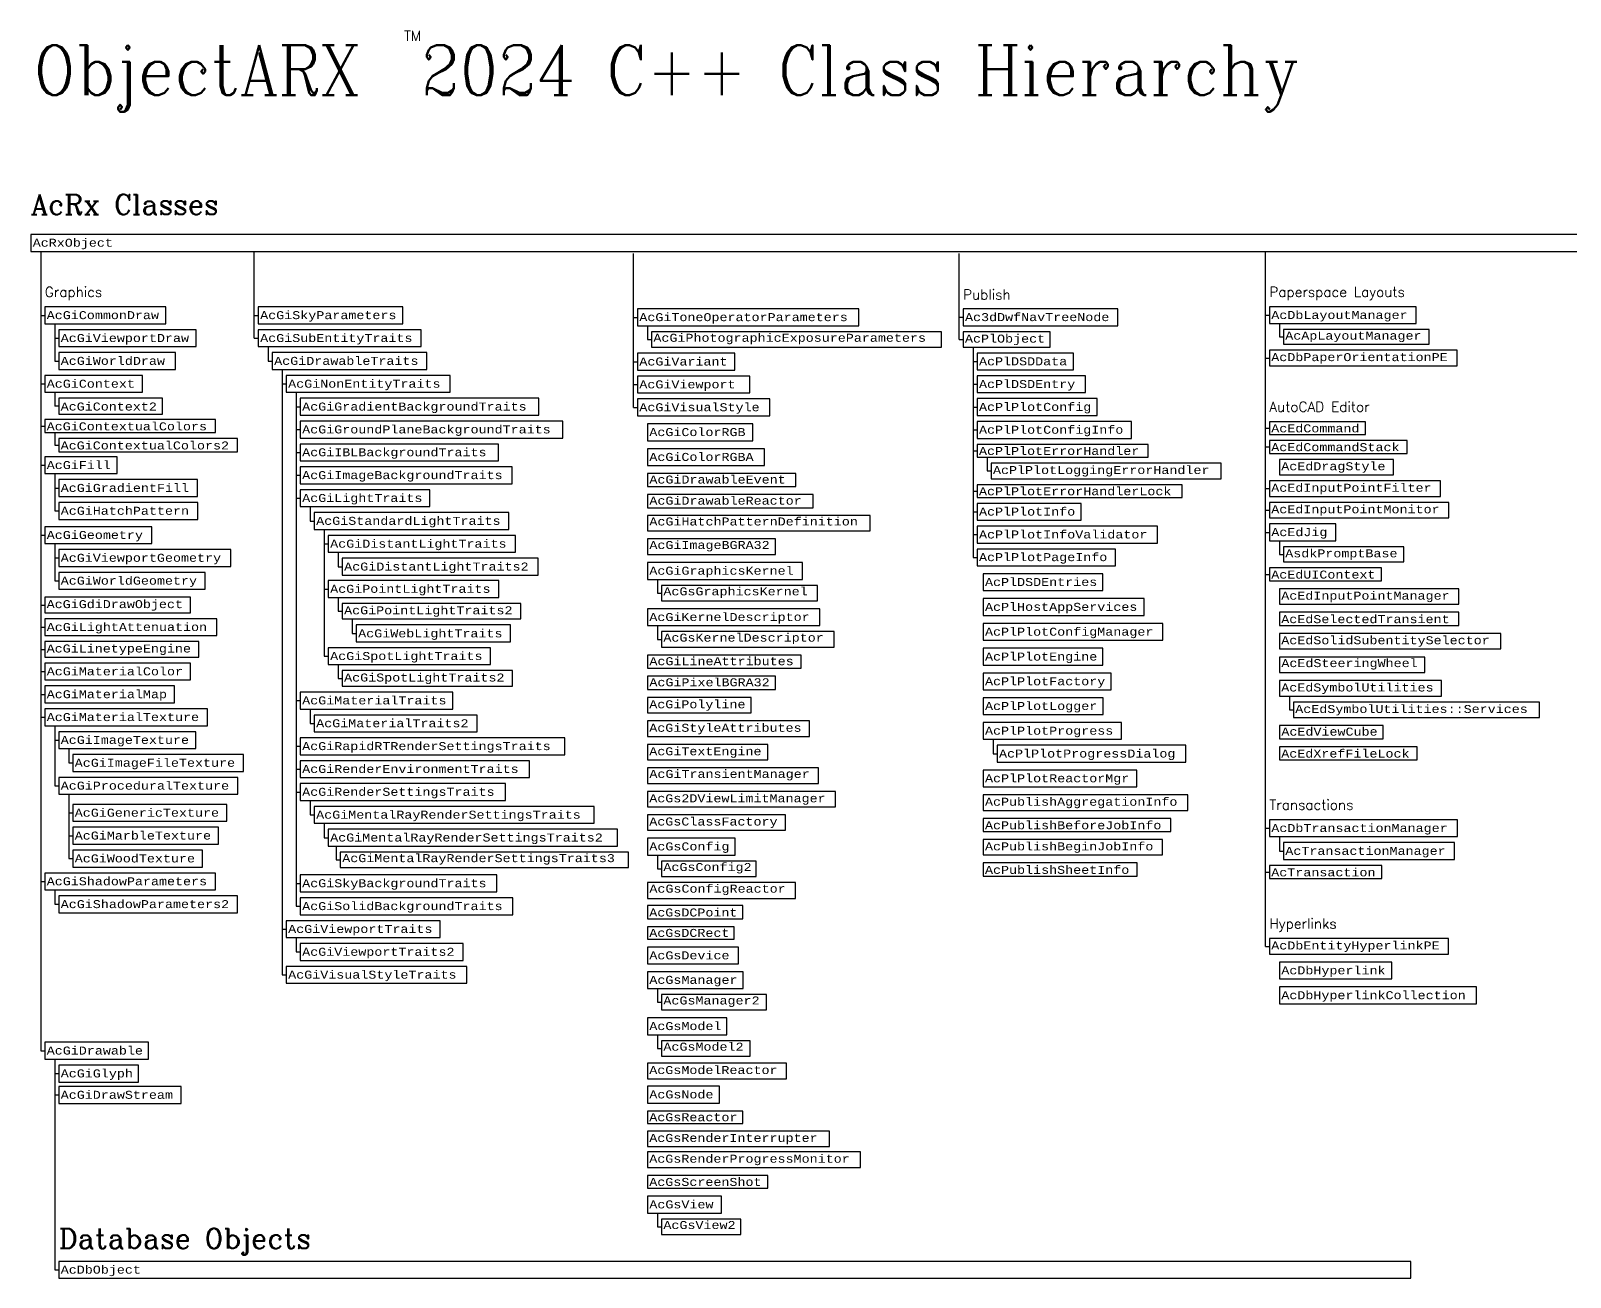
# Model space of a CAD drawing. Header units: inches. Extents: x 349 to 921, y -346 to 10.
# Drawn here: x 349.9 to 426.9, y -52 to 10.3 of the extents above; entities that cross this region are included whole.
import ezdxf
from ezdxf.enums import TextEntityAlignment as Align

# ---------------------------------------------------------------- set-up
doc = ezdxf.new("R2010")
doc.units = ezdxf.units.IN
doc.header["$MEASUREMENT"] = 0
for name, color, linetype in [('ObjectARX 2009 Unmanaged classes', 7, 'Continuous'), ('ObjectARX 2009 Unmanaged classes w .NET Wrappers', 3, 'Continuous'), ('ObjectARX 2010 Unmanaged classes', 7, 'Continuous'), ('ObjectARX 2010 Unmanaged classes w .NET Wrappers', 3, 'Continuous'), ('Unmanaged classes', 7, 'Continuous'), ('Unmanaged classes w .NET Wrappers', 3, 'Continuous')]:
    doc.layers.add(name, color=color, linetype=linetype)
doc.styles.add('Categories', font='romanc.shx', dxfattribs={"height": 0.5})
doc.styles.add('Headings', font='romanc.shx', dxfattribs={"height": 1})
doc.styles.get("Standard").update_dxf_attribs({"font": 'cour.ttf'})
doc.styles.add('Title', font='romanc.shx', dxfattribs={"width": 0.9})
doc.styles.add('Unmanaged', font='cour.ttf', dxfattribs={"height": 0.2})

msp = doc.modelspace()

# ---------------------------------------------------------------- linework, layer by layer
for p, q in [((350.4, -0.743), (350.4, -40.714)), ((361.071, -5.085), (361.071, -0.743)), ((411.623, -35.494), (411.623, -0.743)), ((380.027, -8.547), (380.027, -0.843)), ((396.31, -5.15), (396.31, -0.843)), ((350.4, -3.943), (350.6, -3.943)), ((351.1, -4.364), (351.1, -6.228)), ((361.071, -3.943), (361.271, -3.943)), ((380.027, -4.043), (380.227, -4.043)), ((380.727, -4.464), (380.727, -5.152)), ((396.31, -4.042), (396.51, -4.042)), ((411.623, -3.939), (411.823, -3.939)), ((412.323, -4.357), (412.323, -5.023)), ((351.1, -5.085), (351.3, -5.085)), ((361.071, -5.085), (361.271, -5.085)), ((380.727, -5.152), (380.927, -5.152)), ((396.31, -5.15), (396.51, -5.15)), ((412.323, -5.023), (412.523, -5.023)), ((361.771, -5.507), (361.771, -6.228)), ((397.01, -5.538), (397.01, -16.046)), ((411.623, -6.077), (411.823, -6.077)), ((351.1, -6.228), (351.3, -6.228)), ((361.771, -6.228), (361.971, -6.228)), ((362.471, -6.65), (362.471, -36.918)), ((380.027, -6.261), (380.227, -6.261)), ((397.01, -6.255), (397.21, -6.255)), ((350.4, -7.371), (350.6, -7.371)), ((362.471, -7.371), (362.671, -7.371)), ((380.027, -7.404), (380.227, -7.404)), ((397.01, -7.391), (397.21, -7.391)), ((351.1, -7.792), (351.1, -8.487)), ((363.171, -7.792), (363.171, -33.49)), ((351.3, -8.487), (351.1, -8.487)), ((363.171, -8.514), (363.371, -8.514)), ((380.027, -8.547), (380.227, -8.547)), ((397.01, -8.53), (397.21, -8.53)), ((350.4, -9.478), (350.6, -9.478)), ((351.1, -9.805), (351.1, -10.433)), ((363.171, -9.656), (363.371, -9.656)), ((397.01, -9.673), (397.21, -9.673)), ((411.623, -9.584), (411.823, -9.584)), ((351.1, -10.433), (351.3, -10.433)), ((397.01, -10.714), (397.21, -10.714)), ((411.623, -10.525), (411.823, -10.525)), ((350.4, -11.438), (350.6, -11.438)), ((363.171, -10.799), (363.371, -10.799)), ((397.71, -11.035), (397.71, -11.722)), ((351.1, -11.859), (351.1, -13.723)), ((363.171, -11.942), (363.371, -11.942)), ((397.71, -11.722), (397.91, -11.722)), ((351.1, -12.58), (351.3, -12.58)), ((397.01, -12.73), (397.21, -12.73)), ((411.623, -12.608), (411.823, -12.608)), ((351.1, -13.723), (351.3, -13.723)), ((363.171, -13.085), (363.371, -13.085)), ((363.871, -13.506), (363.871, -14.227)), ((397.01, -13.768), (397.21, -13.768)), ((411.623, -13.683), (411.823, -13.683)), ((363.871, -14.227), (364.071, -14.227)), ((350.4, -14.932), (350.6, -14.932)), ((351.1, -15.354), (351.1, -17.218)), ((364.571, -14.649), (364.571, -20.988)), ((364.571, -15.37), (364.771, -15.37)), ((397.01, -14.907), (397.21, -14.907)), ((411.623, -14.793), (411.823, -14.793)), ((412.323, -15.214), (412.323, -15.894)), ((351.1, -16.075), (351.3, -16.075)), ((365.271, -15.791), (365.271, -16.513)), ((397.01, -16.046), (397.21, -16.046)), ((412.323, -15.894), (412.523, -15.894)), ((365.271, -16.513), (365.471, -16.513)), ((411.623, -16.895), (411.823, -16.895)), ((351.1, -17.218), (351.3, -17.218)), ((364.571, -17.627), (364.771, -17.627)), ((381.227, -17.143), (381.227, -17.831)), ((350.4, -18.427), (350.6, -18.427)), ((365.271, -18.048), (365.271, -18.736)), ((381.227, -17.831), (381.427, -17.831)), ((365.271, -18.736), (365.471, -18.736)), ((365.971, -19.123), (365.971, -19.845)), ((350.4, -19.536), (350.6, -19.536)), ((365.971, -19.845), (366.171, -19.845)), ((381.227, -19.457), (381.227, -20.145)), ((350.4, -20.645), (350.6, -20.645)), ((381.227, -20.145), (381.427, -20.145)), ((364.571, -20.988), (364.771, -20.988)), ((365.271, -21.409), (365.271, -22.097)), ((350.4, -21.754), (350.6, -21.754)), ((365.271, -22.097), (365.471, -22.097)), ((350.4, -22.897), (350.6, -22.897)), ((412.823, -22.982), (412.823, -23.669)), ((363.171, -23.206), (363.371, -23.206)), ((363.871, -23.627), (363.871, -24.348)), ((412.823, -23.669), (413.023, -23.669)), ((350.4, -24.039), (350.6, -24.039)), ((351.1, -24.461), (351.1, -27.468)), ((363.871, -24.348), (364.071, -24.348)), ((351.1, -25.182), (351.3, -25.182)), ((398.01, -25.142), (398.01, -25.863)), ((351.8, -25.604), (351.8, -26.325)), ((363.171, -25.491), (363.371, -25.491)), ((398.01, -25.863), (398.21, -25.863)), ((351.8, -26.325), (352, -26.325)), ((363.171, -26.634), (363.371, -26.634)), ((351.1, -27.468), (351.3, -27.468)), ((351.8, -27.889), (351.8, -31.106)), ((363.171, -27.777), (363.371, -27.777)), ((363.871, -28.198), (363.871, -28.919)), ((351.8, -28.821), (352, -28.821)), ((363.871, -28.919), (364.071, -28.919)), ((351.8, -29.964), (352, -29.964)), ((364.571, -29.341), (364.571, -30.062)), ((411.623, -29.588), (411.823, -29.588)), ((412.323, -30.009), (412.323, -30.731)), ((364.571, -30.062), (364.771, -30.062)), ((365.171, -30.483), (365.171, -31.171)), ((412.323, -30.731), (412.523, -30.731)), ((351.8, -31.106), (352, -31.106)), ((365.171, -31.171), (365.371, -31.171)), ((381.227, -30.927), (381.227, -31.614)), ((350.4, -32.249), (350.6, -32.249)), ((381.227, -31.614), (381.427, -31.614)), ((411.623, -31.779), (411.823, -31.779)), ((351.1, -32.671), (351.1, -33.392)), ((363.171, -32.348), (363.371, -32.348)), ((351.1, -33.392), (351.3, -33.392)), ((363.171, -33.49), (363.371, -33.49)), ((362.471, -34.633), (362.671, -34.633)), ((363.171, -35.054), (363.171, -35.776)), ((363.171, -35.776), (363.371, -35.776)), ((411.623, -35.494), (411.823, -35.494)), ((362.471, -36.918), (362.671, -36.918)), ((381.227, -37.6), (381.227, -38.288)), ((381.227, -38.288), (381.427, -38.288)), ((381.227, -39.911), (381.227, -40.599)), ((350.4, -40.714), (350.6, -40.714)), ((381.227, -40.599), (381.427, -40.599)), ((351.1, -41.135), (351.1, -51.668)), ((351.1, -41.856), (351.3, -41.856)), ((351.1, -42.926), (351.3, -42.926)), ((381.227, -48.827), (381.227, -49.515)), ((381.227, -49.515), (381.427, -49.515)), ((351.1, -51.668), (351.3, -51.668))]:
    msp.add_line(p, q)
for points in [[(349.9, 0.1), (349.9, -0.743), (502.25, -0.743), (502.261, 0.1)], [(350.6, -3.521), (350.6, -4.364), (356.651, -4.364), (356.651, -3.521)], [(361.271, -3.521), (361.271, -4.364), (368.505, -4.364), (368.505, -3.521)], [(380.227, -3.622), (380.227, -4.464), (391.29, -4.464), (391.29, -3.622)], [(396.51, -3.622), (396.51, -4.462), (404.239, -4.462), (404.239, -3.622)], [(411.823, -3.521), (411.823, -4.357), (419.157, -4.357), (419.157, -3.521)], [(351.3, -4.664), (351.3, -5.507), (358.175, -5.507), (358.175, -4.664)], [(361.271, -4.664), (361.271, -5.507), (369.417, -5.507), (369.417, -4.664)], [(380.927, -4.764), (380.927, -5.54), (395.425, -5.54), (395.425, -4.764)], [(396.51, -4.762), (396.51, -5.538), (400.856, -5.538), (400.856, -4.762)], [(412.523, -4.657), (412.523, -5.389), (419.82, -5.389), (419.82, -4.657)], [(351.3, -5.807), (351.3, -6.65), (357.141, -6.65), (357.141, -5.807)], [(361.971, -5.807), (361.971, -6.65), (369.696, -6.65), (369.696, -5.807)], [(380.227, -5.84), (380.227, -6.682), (385.103, -6.682), (385.103, -5.84)], [(397.21, -5.838), (397.21, -6.673), (402.036, -6.673), (402.036, -5.838)], [(411.823, -5.689), (411.823, -6.464), (421.207, -6.464), (421.207, -5.689)], [(350.6, -6.95), (350.6, -7.792), (355.478, -7.792), (355.478, -6.95)], [(362.671, -6.95), (362.671, -7.792), (370.863, -7.792), (370.863, -6.95)], [(380.227, -6.982), (380.227, -7.825), (385.842, -7.825), (385.842, -6.982)], [(397.21, -6.973), (397.21, -7.809), (402.623, -7.809), (402.623, -6.973)], [(351.3, -8.092), (351.3, -8.883), (356.486, -8.883), (356.486, -8.092)], [(363.371, -8.092), (363.371, -8.935), (375.297, -8.935), (375.297, -8.092)], [(380.227, -8.125), (380.227, -8.968), (386.853, -8.968), (386.853, -8.125)], [(397.21, -8.109), (397.21, -8.952), (403.214, -8.952), (403.214, -8.109)], [(350.6, -9.151), (350.6, -9.805), (359.127, -9.805), (359.127, -9.151)], [(363.371, -9.235), (363.371, -10.078), (376.503, -10.078), (376.503, -9.235)], [(380.727, -9.368), (380.727, -10.211), (385.997, -10.211), (385.997, -9.368)], [(397.21, -9.252), (397.21, -10.094), (404.932, -10.094), (404.932, -9.252)], [(411.823, -9.264), (411.823, -9.905), (416.627, -9.905), (416.627, -9.264)], [(351.3, -10.105), (351.3, -10.76), (360.234, -10.76), (360.234, -10.105)], [(363.371, -10.378), (363.371, -11.221), (373.282, -11.221), (373.282, -10.378)], [(380.727, -10.611), (380.727, -11.453), (386.575, -11.453), (386.575, -10.611)], [(397.21, -10.394), (397.21, -11.035), (405.769, -11.035), (405.769, -10.394)], [(411.823, -10.205), (411.823, -10.845), (418.72, -10.845), (418.72, -10.205)], [(350.6, -11.016), (350.6, -11.859), (354.221, -11.859), (354.221, -11.016)], [(363.371, -11.521), (363.371, -12.363), (373.967, -12.363), (373.967, -11.521)], [(397.91, -11.335), (397.91, -12.11), (409.41, -12.11), (409.41, -11.335)], [(412.323, -11.145), (412.323, -11.92), (418.028, -11.92), (418.028, -11.145)], [(351.3, -12.159), (351.3, -13.002), (358.235, -13.002), (358.235, -12.159)], [(380.727, -11.853), (380.727, -12.508), (388.144, -12.508), (388.144, -11.853)], [(411.823, -12.22), (411.823, -12.996), (420.381, -12.996), (420.381, -12.22)], [(363.371, -12.663), (363.371, -13.506), (369.851, -13.506), (369.851, -12.663)], [(380.727, -12.908), (380.727, -13.563), (389.009, -13.563), (389.009, -12.908)], [(397.21, -12.41), (397.21, -13.05), (407.469, -13.05), (407.469, -12.41)], [(351.3, -13.302), (351.3, -14.145), (358.258, -14.145), (358.258, -13.302)], [(364.071, -13.806), (364.071, -14.649), (373.794, -14.649), (373.794, -13.806)], [(397.21, -13.35), (397.21, -14.186), (402.409, -14.186), (402.409, -13.35)], [(411.823, -13.296), (411.823, -14.071), (420.801, -14.071), (420.801, -13.296)], [(350.6, -14.511), (350.6, -15.354), (355.944, -15.354), (355.944, -14.511)], [(380.727, -13.949), (380.727, -14.725), (391.861, -14.725), (391.861, -13.949)], [(397.21, -14.486), (397.21, -15.329), (406.231, -15.329), (406.231, -14.486)], [(411.823, -14.371), (411.823, -15.214), (415.145, -15.214), (415.145, -14.371)], [(364.771, -14.949), (364.771, -15.791), (374.137, -15.791), (374.137, -14.949)], [(380.727, -15.125), (380.727, -15.9), (387.139, -15.9), (387.139, -15.125)], [(351.3, -15.654), (351.3, -16.496), (359.895, -16.496), (359.895, -15.654)], [(365.471, -16.091), (365.471, -16.934), (375.265, -16.934), (375.265, -16.091)], [(397.21, -15.629), (397.21, -16.464), (404.134, -16.464), (404.134, -15.629)], [(412.523, -15.514), (412.523, -16.275), (418.545, -16.275), (418.545, -15.514)], [(351.3, -16.796), (351.3, -17.639), (358.611, -17.639), (358.611, -16.796)], [(380.727, -16.3), (380.727, -17.143), (388.478, -17.143), (388.478, -16.3)], [(397.51, -16.864), (397.51, -17.707), (403.503, -17.707), (403.503, -16.864)], [(411.823, -16.575), (411.823, -17.215), (417.429, -17.215), (417.429, -16.575)], [(364.771, -17.205), (364.771, -18.048), (373.308, -18.048), (373.308, -17.205)], [(381.427, -17.443), (381.427, -18.218), (389.237, -18.218), (389.237, -17.443)], [(412.323, -17.615), (412.323, -18.391), (421.301, -18.391), (421.301, -17.615)], [(350.6, -18.039), (350.6, -18.814), (357.887, -18.814), (357.887, -18.039)], [(365.471, -18.348), (365.471, -19.123), (374.405, -19.123), (374.405, -18.348)], [(397.51, -18.107), (397.51, -18.95), (405.569, -18.95), (405.569, -18.107)], [(350.6, -19.114), (350.6, -19.957), (359.196, -19.957), (359.196, -19.114)], [(380.727, -18.614), (380.727, -19.457), (389.353, -19.457), (389.353, -18.614)], [(412.323, -18.791), (412.323, -19.445), (421.291, -19.445), (421.291, -18.791)], [(366.171, -19.423), (366.171, -20.266), (373.88, -20.266), (373.88, -19.423)], [(381.427, -19.757), (381.427, -20.533), (390.073, -20.533), (390.073, -19.757)], [(397.51, -19.35), (397.51, -20.192), (406.504, -20.192), (406.504, -19.35)], [(412.323, -19.845), (412.323, -20.621), (423.402, -20.621), (423.402, -19.845)], [(350.6, -20.257), (350.6, -21.033), (358.303, -21.033), (358.303, -20.257)], [(364.771, -20.566), (364.771, -21.409), (372.891, -21.409), (372.891, -20.566)], [(397.51, -20.592), (397.51, -21.435), (403.501, -21.435), (403.501, -20.592)], [(350.6, -21.333), (350.6, -22.175), (357.879, -22.175), (357.879, -21.333)], [(380.727, -20.936), (380.727, -21.591), (388.413, -21.591), (388.413, -20.936)], [(412.323, -21.031), (412.323, -21.806), (419.597, -21.806), (419.597, -21.031)], [(365.471, -21.709), (365.471, -22.484), (373.984, -22.484), (373.984, -21.709)], [(380.727, -21.991), (380.727, -22.646), (387.139, -22.646), (387.139, -21.991)], [(397.51, -21.835), (397.51, -22.671), (403.912, -22.671), (403.912, -21.835)], [(412.323, -22.206), (412.323, -22.982), (420.429, -22.982), (420.429, -22.206)], [(350.6, -22.475), (350.6, -23.318), (357.085, -23.318), (357.085, -22.475)], [(363.371, -22.784), (363.371, -23.627), (371.002, -23.627), (371.002, -22.784)], [(380.727, -23.046), (380.727, -23.821), (385.909, -23.821), (385.909, -23.046)], [(397.51, -23.071), (397.51, -23.906), (403.509, -23.906), (403.509, -23.071)], [(350.6, -23.618), (350.6, -24.461), (358.736, -24.461), (358.736, -23.618)], [(413.023, -23.282), (413.023, -24.057), (425.331, -24.057), (425.331, -23.282)], [(364.071, -23.927), (364.071, -24.77), (372.217, -24.77), (372.217, -23.927)], [(380.727, -24.221), (380.727, -24.997), (388.833, -24.997), (388.833, -24.221)], [(397.51, -24.306), (397.51, -25.142), (404.437, -25.142), (404.437, -24.306)], [(412.323, -24.457), (412.323, -25.112), (417.505, -25.112), (417.505, -24.457)], [(351.3, -24.761), (351.3, -25.604), (358.154, -25.604), (358.154, -24.761)], [(363.371, -25.07), (363.371, -25.912), (376.603, -25.912), (376.603, -25.07)], [(380.727, -25.397), (380.727, -26.172), (386.749, -26.172), (386.749, -25.397)], [(352, -25.904), (352, -26.746), (360.537, -26.746), (360.537, -25.904)], [(398.21, -25.442), (398.21, -26.285), (407.651, -26.285), (407.651, -25.442)], [(412.323, -25.512), (412.323, -26.166), (419.22, -26.166), (419.22, -25.512)], [(363.371, -26.212), (363.371, -27.055), (374.839, -27.055), (374.839, -26.212)], [(380.727, -26.572), (380.727, -27.347), (389.285, -27.347), (389.285, -26.572)], [(397.51, -26.685), (397.51, -27.52), (405.197, -27.52), (405.197, -26.685)], [(351.3, -27.046), (351.3, -27.889), (360.248, -27.889), (360.248, -27.046)], [(363.371, -27.355), (363.371, -28.198), (373.625, -28.198), (373.625, -27.355)], [(352, -28.4), (352, -29.242), (359.701, -29.242), (359.701, -28.4)], [(380.727, -27.747), (380.727, -28.523), (390.125, -28.523), (390.125, -27.747)], [(397.51, -27.92), (397.51, -28.695), (407.739, -28.695), (407.739, -27.92)], [(364.071, -28.498), (364.071, -29.341), (378.066, -29.341), (378.066, -28.498)], [(380.727, -28.923), (380.727, -29.684), (387.625, -29.684), (387.625, -28.923)], [(397.51, -29.095), (397.51, -29.75), (406.899, -29.75), (406.899, -29.095)], [(411.823, -29.166), (411.823, -30.009), (421.226, -30.009), (421.226, -29.166)], [(352, -29.542), (352, -30.385), (359.286, -30.385), (359.286, -29.542)], [(364.771, -29.641), (364.771, -30.483), (379.227, -30.483), (379.227, -29.641)], [(352, -30.685), (352, -31.528), (358.482, -31.528), (358.482, -30.685)], [(365.371, -30.783), (365.371, -31.559), (379.781, -31.559), (379.781, -30.783)], [(380.727, -30.084), (380.727, -30.927), (385.122, -30.927), (385.122, -30.084)], [(397.51, -30.15), (397.51, -30.926), (406.479, -30.926), (406.479, -30.15)], [(412.523, -30.309), (412.523, -31.152), (421.082, -31.152), (421.082, -30.309)], [(381.427, -31.227), (381.427, -32.002), (386.159, -32.002), (386.159, -31.227)], [(397.51, -31.326), (397.51, -31.98), (405.218, -31.98), (405.218, -31.326)], [(411.823, -31.452), (411.823, -32.107), (417.439, -32.107), (417.439, -31.452)], [(350.6, -31.828), (350.6, -32.671), (359.135, -32.671), (359.135, -31.828)], [(363.371, -31.926), (363.371, -32.769), (373.201, -32.769), (373.201, -31.926)], [(380.727, -32.309), (380.727, -33.098), (388.139, -33.098), (388.139, -32.309)], [(351.3, -32.971), (351.3, -33.813), (360.229, -33.813), (360.229, -32.971)], [(363.371, -33.069), (363.371, -33.912), (374.005, -33.912), (374.005, -33.069)], [(380.727, -33.457), (380.727, -34.111), (385.493, -34.111), (385.493, -33.457)], [(362.671, -34.212), (362.671, -35.054), (370.372, -35.054), (370.372, -34.212)], [(380.727, -34.511), (380.727, -35.132), (385.073, -35.132), (385.073, -34.511)], [(363.371, -35.354), (363.371, -36.197), (371.517, -36.197), (371.517, -35.354)], [(411.823, -35.107), (411.823, -35.882), (420.786, -35.882), (420.786, -35.107)], [(380.727, -35.532), (380.727, -36.375), (385.29, -36.375), (385.29, -35.532)], [(362.671, -36.497), (362.671, -37.34), (371.695, -37.34), (371.695, -36.497)], [(380.727, -36.775), (380.727, -37.6), (385.507, -37.6), (385.507, -36.775)], [(412.323, -36.282), (412.323, -37.125), (417.948, -37.125), (417.948, -36.282)], [(412.323, -37.525), (412.323, -38.368), (422.183, -38.368), (422.183, -37.525)], [(381.427, -37.9), (381.427, -38.676), (386.684, -38.676), (386.684, -37.9)], [(380.727, -39.076), (380.727, -39.911), (384.695, -39.911), (384.695, -39.076)], [(350.6, -40.292), (350.6, -41.135), (355.787, -41.135), (355.787, -40.292)], [(381.427, -40.211), (381.427, -40.987), (385.861, -40.987), (385.861, -40.211)], [(351.3, -41.435), (351.3, -42.278), (355.28, -42.278), (355.28, -41.435)], [(380.727, -41.335), (380.727, -42.11), (387.677, -42.11), (387.677, -41.335)], [(351.3, -42.504), (351.3, -43.347), (357.412, -43.347), (357.412, -42.504)], [(380.727, -42.492), (380.727, -43.328), (384.334, -43.328), (384.334, -42.492)], [(380.727, -43.728), (380.727, -44.348), (385.503, -44.348), (385.503, -43.728)], [(380.727, -44.729), (380.727, -45.504), (389.833, -45.504), (389.833, -44.729)], [(380.727, -45.769), (380.727, -46.544), (391.386, -46.544), (391.386, -45.769)], [(380.727, -46.944), (380.727, -47.585), (386.753, -47.585), (386.753, -46.944)], [(380.727, -47.985), (380.727, -48.827), (384.425, -48.827), (384.425, -47.985)], [(381.427, -49.127), (381.427, -49.903), (385.401, -49.903), (385.401, -49.127)], [(351.3, -51.247), (351.3, -52.09), (418.9, -52.09), (418.9, -51.247)]]:
    msp.add_lwpolyline(points, close=True)

# ---------------------------------------------------------------- texts
at = {"color": 7, "style": 'Categories'}
msp.add_text('TM', height=0.5, dxfattribs=at).set_placement((368.986, 10.035), align=Align.MIDDLE_CENTER)
at = {"color": 7, "style": 'Title', "width": 0.9}
msp.add_text('ObjectARX  2024 C++ Class Hierarchy', height=2.5, dxfattribs=at).set_placement((350.028, 7.063))
at = {"color": 7, "insert": (349.9, 2.1), "char_height": 1, "width": 119.19657, "attachment_point": 1, "style": 'Headings'}
msp.add_mtext('AcRx Classes', dxfattribs=at)
at = {"color": 1, "char_height": 0.5, "attachment_point": 1, "style": 'Categories'}
for s, insert, width in [('Graphics', (350.6, -2.521), 6.05077), ('Publish', (396.51, -2.654), 4.34598), ('Paperspace Layouts', (411.823, -2.521), 8.77697), ('AutoCAD Editor', (411.823, -8.264), 7.76349), ('Transactions', (411.823, -28.166), 7.50632), ('Hyperlinks', (411.823, -34.107), 8.96376)]:
    msp.add_mtext(s, dxfattribs=dict(at, insert=insert, width=width))
at = {"insert": (351.3, -49.602), "char_height": 1, "width": 48.60491, "attachment_point": 1, "style": 'Headings'}
msp.add_mtext('Database Objects', dxfattribs=at)
at = {"layer": 'ObjectARX 2009 Unmanaged classes', "char_height": 0.4, "attachment_point": 1}
for s, insert in [('{\\Fcourier new|c0;AcGsKernelDescriptor}', (381.527, -19.857)), ('{\\Fcourier new;AcGiLineAttributes}', (380.827, -21.036)), ('{\\Fcourier new;AcEdSteeringWheel}', (412.423, -21.131)), ('{\\Fcourier new;AcGiPixelBGRA32}', (380.827, -22.091)), ('{\\Fcourier new;AcEdViewCube}', (412.423, -24.557)), ('{\\Fcourier new;AcGiMentalRayRenderSettingsTraits3}', (365.471, -30.883)), ('{\\Fcourier new;AcGsConfig2}', (381.527, -31.327))]:
    msp.add_mtext(s, dxfattribs=dict(at, insert=insert))
at = {"layer": 'ObjectARX 2009 Unmanaged classes w .NET Wrappers'}
for s, p in [('AcGiGraphicsKernel', (380.824, -16.912)), ('AcGiKernelDescriptor ', (380.824, -19.226))]:
    msp.add_text(s, height=0.4, dxfattribs=at).set_placement(p)
at = {"layer": 'ObjectARX 2009 Unmanaged classes w .NET Wrappers', "char_height": 0.4, "attachment_point": 1}
for s, insert in [('{\\Fcourier new;AcGiImageBGRA32}', (380.827, -15.225)), ('{\\Fcourier new;AcGiTransientManager}', (380.827, -26.672))]:
    msp.add_mtext(s, dxfattribs=dict(at, insert=insert))
at = {"layer": 'ObjectARX 2010 Unmanaged classes', "style": 'Unmanaged'}
msp.add_text('AcEdSelectedTransient', height=0.4, dxfattribs=at).set_placement((412.417, -19.334))
at = {"layer": 'ObjectARX 2010 Unmanaged classes w .NET Wrappers', "style": 'Unmanaged'}
for s, p in [('AcGiGdiDrawObject', (350.694, -18.582)), ('AcGiPolyline', (380.821, -23.589))]:
    msp.add_text(s, height=0.4, dxfattribs=at).set_placement(p)
at = {"layer": 'Unmanaged classes', "style": 'Unmanaged'}
for s, p in [('AcPlObject', (396.605, -5.306)), ('AcApLayoutManager', (412.617, -5.157)), ('AcGiContext2', (351.394, -8.702)), ('AcGiContextualColors', (350.694, -9.694)), ('AcEdCommand', (411.917, -9.793)), ('AcGiContextualColors2', (351.394, -10.649)), ('AcPlPlotErrorHandler', (397.305, -10.923)), ('AcEdCommandStack', (411.917, -10.734)), ('AcPlPlotLoggingErrorHandler', (398.005, -11.878)), ('AcEdDragStyle', (412.417, -11.688)), ('AcPlPlotErrorHandlerLock', (397.305, -12.939)), ('AcEdInputPointFilter', (411.917, -12.764)), ('AcEdInputPointMonitor', (411.917, -13.839)), ('AsdkPromptBase', (412.617, -16.043)), ('AcEdUIContext', (411.917, -17.104)), ('AcEdInputPointManager', (412.417, -18.159)), ('AcEdSolidSubentitySelector', (412.417, -20.389)), ('AcGiLinetypeEngine', (350.694, -20.801)), ('AcEdSymbolUtilities', (412.417, -22.75)), ('AcEdSymbolUtilities::Services', (413.117, -23.825)), ('AcGiStyleAttributes', (380.821, -24.765)), ('AcGiTextEngine', (380.821, -25.94)), ('AcGs2DViewLimitManager', (380.821, -28.291)), ('AcPublishAggregationInfo', (397.605, -28.463)), ('AcGsClassFactory', (380.821, -29.452)), ('AcPublishBeforeJobInfo', (397.605, -29.639)), ('AcPublishBeginJobInfo', (397.605, -30.694)), ('AcPublishSheetInfo', (397.605, -31.869)), ('AcTransaction', (411.917, -31.995)), ('AcGsDCPoint', (380.821, -34)), ('AcGsDCRect', (380.821, -35.021)), ('AcDbEntityHyperlinkPE', (411.917, -35.65)), ('AcGsModelReactor', (380.821, -41.878)), ('AcGsReactor', (380.821, -44.237)), ('AcGsRenderInterrupter', (380.821, -45.272)), ('AcGsRenderProgressMonitor', (380.821, -46.312)), ('AcGsScreenShot', (380.821, -47.473))]:
    msp.add_text(s, height=0.4, dxfattribs=at).set_placement(p)
at = {"layer": 'Unmanaged classes', "char_height": 0.4, "attachment_point": 1}
for s, insert in [('{\\Fcourier new|c0;AcGiDrawableEvent}', (380.827, -11.953)), ('{\\Fcourier new|c0;AcGiDrawableReactor}', (380.827, -13.008)), ('{\\Fcourier new|c0;AcGsGraphicsKernel}', (381.527, -17.543)), ('{\\Fcourier new|c0;AcGsConfigReactor}', (380.827, -32.409))]:
    msp.add_mtext(s, dxfattribs=dict(at, insert=insert))
at = {"layer": 'Unmanaged classes', "char_height": 0.4, "attachment_point": 1, "style": 'Unmanaged'}
for s, insert in [('{\\Fcourier new|c0;AcGsModel2}', (381.527, -40.311)), ('{\\Fcourier new|c0;AcGsView2}', (381.527, -49.227))]:
    msp.add_mtext(s, dxfattribs=dict(at, insert=insert))
at = {"layer": 'Unmanaged classes w .NET Wrappers', "style": 'Unmanaged'}
for s, p in [('AcRxObject', (349.997, -0.512)), ('AcGiCommonDraw', (350.697, -4.133)), ('AcGiSkyParameters', (361.368, -4.133)), ('AcGiToneOperatorParameters', (380.324, -4.233)), ('Ac3dDwfNavTreeNode', (396.607, -4.231)), ('AcDbLayoutManager', (411.92, -4.126)), ('AcGiViewportDraw', (351.397, -5.276)), ('AcGiSubEntityTraits', (361.368, -5.276)), ('AcGiWorldDraw', (351.397, -6.419)), ('AcGiDrawableTraits', (362.068, -6.419)), ('AcGiVariant', (380.324, -6.451)), ('AcPlDSDData', (397.307, -6.442)), ('AcDbPaperOrientationPE', (411.917, -6.232)), ('AcGiContext', (350.697, -7.561)), ('AcGiNonEntityTraits', (362.768, -7.561)), ('AcGiViewport', (380.324, -7.594)), ('AcPlDSDEntry', (397.307, -7.578)), ('AcGiGradientBackgroundTraits', (363.468, -8.704)), ('AcGiVisualStyle', (380.324, -8.737)), ('AcPlPlotConfig', (397.307, -8.721)), ('AcGiGroundPlaneBackgroundTraits', (363.468, -9.847)), ('AcGiColorRGB', (380.824, -9.98)), ('AcPlPlotConfigInfo', (397.307, -9.863)), ('AcGiIBLBackgroundTraits', (363.468, -10.989)), ('AcGiFill', (350.697, -11.628)), ('AcGiColorRGBA', (380.824, -11.222)), ('AcGiImageBackgroundTraits', (363.468, -12.132)), ('AcGiGradientFill', (351.397, -12.771)), ('AcGiLightTraits', (363.468, -13.275)), ('AcGiHatchPattern', (351.397, -13.914)), ('AcPlPlotInfo', (397.307, -13.955)), ('AcGiStandardLightTraits', (364.168, -14.418)), ('AcEdJig', (411.92, -14.983)), ('AcGiGeometry', (350.697, -15.123)), ('AcGiDistantLightTraits', (364.868, -15.56)), ('AcPlPlotInfoValidator', (397.307, -15.098)), ('AcGiViewportGeometry', (351.397, -16.265)), ('AcPlPlotPageInfo', (397.307, -16.233)), ('AcGiDistantLightTraits2', (365.568, -16.703)), ('AcGiWorldGeometry', (351.397, -17.408)), ('AcGiPointLightTraits', (364.868, -17.817)), ('AcPlDSDEntries', (397.607, -17.476)), ('AcGiPointLightTraits2', (365.565, -18.891)), ('AcPlHostAppServices', (397.607, -18.719)), ('AcGiLightAttenuation', (350.697, -19.726)), ('AcGiWebLightTraits', (366.268, -20.045)), ('AcPlPlotConfigManager', (397.607, -19.961)), ('AcGiSpotLightTraits', (364.868, -21.178)), ('AcPlPlotEngine', (397.607, -21.204)), ('AcGiMaterialColor', (350.697, -21.944)), ('AcGiSpotLightTraits2', (365.565, -22.252)), ('AcPlPlotFactory', (397.607, -22.44)), ('AcGiMaterialMap', (350.697, -23.087)), ('AcGiMaterialTraits', (363.468, -23.396)), ('AcGiMaterialTexture', (350.697, -24.23)), ('AcPlPlotLogger', (397.607, -23.675)), ('AcGiMaterialTraits2', (364.168, -24.539)), ('AcPlPlotProgress', (397.607, -24.911)), ('AcGiImageTexture', (351.397, -25.372)), ('AcGiRapidRTRenderSettingsTraits', (363.468, -25.681)), ('AcGiImageFileTexture', (352.097, -26.515)), ('AcPlPlotProgressDialog', (398.307, -26.053)), ('AcEdXrefFileLock', (412.417, -26.055)), ('AcGiRenderEnvironmentTraits', (363.468, -26.824)), ('AcPlPlotReactorMgr', (397.607, -27.289)), ('AcGiProceduralTexture', (351.397, -27.658)), ('AcGiRenderSettingsTraits', (363.468, -27.967)), ('AcGiGenericTexture', (352.097, -29.011)), ('AcGiMentalRayRenderSettingsTraits', (364.168, -29.11)), ('AcGiMarbleTexture', (352.097, -30.154)), ('AcGiMentalRayRenderSettingsTraits2', (364.868, -30.252)), ('AcDbTransactionManager', (411.92, -29.778)), ('AcGsConfig', (380.824, -30.696)), ('AcTransactionManager', (412.62, -30.921)), ('AcGiWoodTexture', (352.097, -31.297)), ('AcGiShadowParameters', (350.697, -32.44)), ('AcGiSkyBackgroundTraits', (363.468, -32.538)), ('AcGiShadowParameters2', (351.397, -33.582)), ('AcGiSolidBackgroundTraits', (363.468, -33.681)), ('AcGiViewportTraits', (362.768, -34.823)), ('AcGiViewportTraits2', (363.468, -35.966)), ('AcGsDevice', (380.824, -36.144)), ('AcGiVisualStyleTraits', (362.768, -37.109)), ('AcDbHyperlink', (412.42, -36.894)), ('AcGsManager', (380.824, -37.369)), ('AcDbHyperlinkCollection', (412.42, -38.136)), ('AcGsModel', (380.824, -39.68)), ('AcGiDrawable', (350.697, -40.904)), ('AcGiGlyph', (351.397, -42.047)), ('AcGiDrawStream', (351.397, -43.116)), ('AcGsNode', (380.824, -43.097)), ('AcGsView', (380.824, -48.596)), ('AcDbObject', (351.397, -51.859))]:
    msp.add_text(s, height=0.4, dxfattribs=at).set_placement(p)
at = {"layer": 'Unmanaged classes w .NET Wrappers', "char_height": 0.4, "attachment_point": 1, "style": 'Unmanaged'}
for s, insert in [('{\\Fcourier new|c0;AcGiPhotographicExposureParameters}', (381.027, -4.864)), ('{\\Fcourier new|c0;AcGsManager2}', (381.527, -38))]:
    msp.add_mtext(s, dxfattribs=dict(at, insert=insert))
at = {"layer": 'Unmanaged classes w .NET Wrappers', "insert": (380.827, -14.049), "char_height": 0.4, "attachment_point": 1}
msp.add_mtext('{\\Fcourier new|c0;AcGiHatchPatternDefinition}', dxfattribs=at)

doc.saveas('drawing.dxf')
